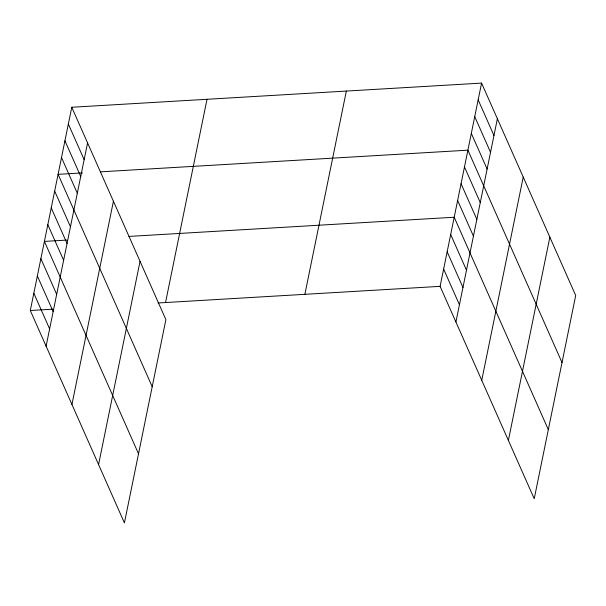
<?xml version="1.0" encoding="UTF-8"?>
<svg xmlns="http://www.w3.org/2000/svg" width="606" height="606" viewBox="0 0 606 606"><rect width="100%" height="100%" fill="white"/><g stroke="black" fill="none" stroke-linecap="round" stroke-linejoin="round"><path stroke-width="0.91" d="M71.773 107.262L165.892 319.65L124.419 522.902L30.3 310.514L71.773 107.262L481.581 83.098L575.7 295.486L534.227 498.738L440.107 286.35L481.581 83.098M46.101 346.162L87.575 142.918M71.94 404.49L113.42 201.237M98.573 464.575L140.047 261.33M165.536 302.538L207.01 99.293M304.871 294.327L346.344 91.074M455.909 321.998L497.382 118.753M481.747 380.326L523.228 177.073M508.381 440.41L549.854 237.166M82.507 172.899L58.085 174.339L152.204 386.719M100.354 171.846L467.9 150.174L562.012 362.562M66.94 240.082L44.405 241.408L138.516 453.796M128.926 236.423L454.212 217.243L548.324 429.631M30.3 310.514L52.843 309.181M158.022 302.985L440.107 286.35M478.164 99.869L493.958 135.517M474.74 116.64L490.542 152.288M471.317 133.403L487.118 169.059M464.476 166.938L480.27 202.593M461.052 183.709L476.854 219.357M457.628 200.48L473.43 236.128M450.682 234.522L466.484 270.17M447.16 251.801L462.954 287.449M443.63 269.072L459.431 304.727M68.357 124.033L84.151 159.681M64.933 140.804L80.727 176.452M61.509 157.568L77.31 193.216M54.669 191.102L70.463 226.758M51.245 207.873L67.046 243.521M47.821 224.644L63.622 260.292M40.875 258.686L56.676 294.334M37.352 275.957L53.146 311.613M33.822 293.236L49.624 328.884"/></g></svg>
